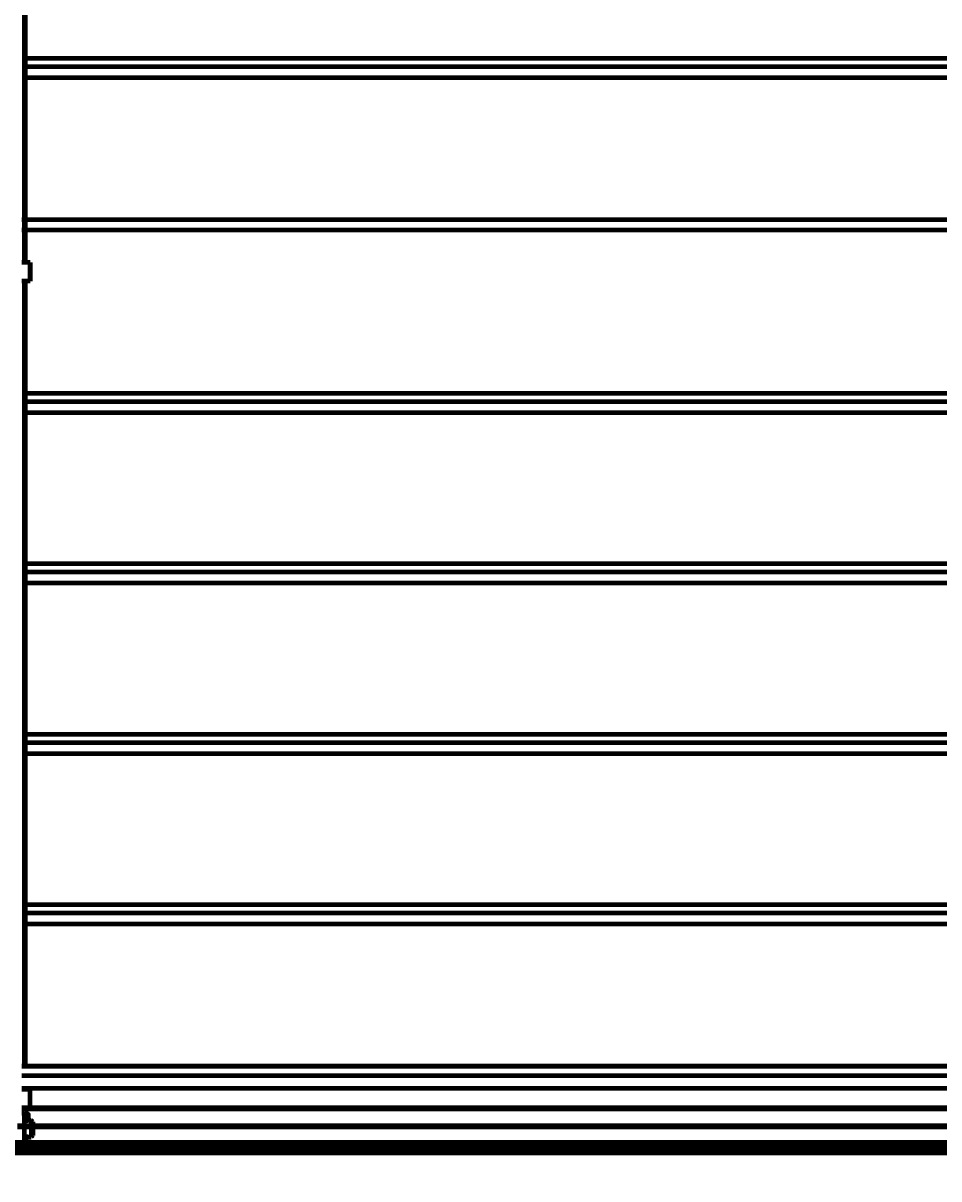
# Model space of a CAD drawing. Header units: millimetres. Extents: x 0 to 840, y 0 to 594.
# Drawn here: x 68.99 to 105.17, y 410.29 to 455.94 of the extents above; entities that cross this region are included whole.
import ezdxf

# ---------------------------------------------------------------- set-up
doc = ezdxf.new("R2010")
doc.units = ezdxf.units.MM
doc.linetypes.add('K5LT_BASIC', pattern=[0])
doc.linetypes.add('K5LT_THIN', pattern=[0])
doc.layers.add('Системный слой', color=7, linetype='Continuous')
doc.styles.add('KDIMTEXTSTYLE', font='GOST_AU.SHX', dxfattribs={"width": 0.96, "oblique": 15, "height": 5})
doc.dimstyles.new('KDIMSTYLE (0.07)', dxfattribs={"dimtxt": 5, "dimasz": 1, "dimexe": 2, "dimexo": 0, "dimgap": 1, "dimtad": 1, "dimlfac": 15, "dimtxsty": 'KDIMTEXTSTYLE', "dimsah": 1, "dimcen": 0, "dimdle": 1, "dimadec": 0, "dimazin": 0, "dimtfac": 0.667, "dimtmove": 0, "dimatfit": 3, "dimfxl": 1, "dimtvp": 1, "dimtolj": 1, "dimtzin": 0, "dimarcsym": 0})

# ---------------------------------------------------------------- blocks, each defined once
blk = doc.blocks.new('U0')
at = {"layer": 'Системный слой', "color": 5, "linetype": 'K5LT_BASIC', "lineweight": 60, "true_color": 0x0000ff}
blk.add_line((51.363, 411.478), (246.109, 411.478), dxfattribs=at)
blk = doc.blocks.new('KDIMARROW_01')
at = {"layer": 'Системный слой'}
blk.add_hatch(color=0, dxfattribs=at).paths.add_polyline_path([(0, 0), (-5, 0.658), (-4.5, 0), (-5, -0.658)])
at = {"layer": 'Системный слой', "color": 0, "linetype": 'K5LT_THIN', "lineweight": 18}
for p, q in [((-4.5, 0), (-5, 0.658)), ((-5, 0.658), (0, 0)), ((0, 0), (-5, -0.658)), ((-5, -0.658), (-4.5, 0)), ((0, 0), (-1, 0))]:
    blk.add_line(p, q, dxfattribs=at)
blk = doc.blocks.new('KDIMARROW_02')
at = {"layer": 'Системный слой'}
blk.add_hatch(color=0, dxfattribs=at).paths.add_polyline_path([(4.5, 0), (5, 0.658), (0, 0), (5, -0.658)])
at = {"layer": 'Системный слой', "color": 0, "linetype": 'K5LT_THIN', "lineweight": 18}
for p, q in [((5, 0.658), (0, 0)), ((4.5, 0), (5, 0.658)), ((0, 0), (-1, 0)), ((0, 0), (5, -0.658)), ((0, 0), (7, 0)), ((5, -0.658), (4.5, 0))]:
    blk.add_line(p, q, dxfattribs=at)

msp = doc.modelspace()

# ---------------------------------------------------------------- linework, layer by layer
at = {"layer": 'Системный слой', "color": 5, "linetype": 'K5LT_BASIC', "lineweight": 60, "true_color": 0x0000ff}
for p, q in [((69.03595, 479.15139), (69.03595, 447.76191)), ((69.06929, 479.15139), (69.06929, 447.76191)), ((148.73595, 454.5422), (69.06929, 454.5422)), ((148.73595, 454.20887), (69.06929, 454.20887)), ((148.73595, 453.77554), (69.06929, 453.77554)), ((146.59055, 448.16526), (68.93595, 448.16526)), ((146.56929, 447.76191), (68.93595, 447.76191)), ((69.03595, 447.76191), (69.03595, 446.4829)), ((69.06929, 447.76191), (69.06929, 446.4829)), ((69.06929, 446.91098), (69.03595, 446.91098)), ((69.26929, 446.4829), (68.93595, 446.4829)), ((69.26929, 445.74957), (69.26929, 446.4829)), ((69.26929, 446.48108), (69.26929, 445.75139)), ((69.26929, 445.74957), (68.93595, 445.74957)), ((69.03595, 445.75139), (69.03595, 414.73771)), ((69.06929, 445.75139), (69.06929, 414.73771)), ((148.73595, 441.31466), (69.06929, 441.31466)), ((148.73595, 440.98133), (69.06929, 440.98133)), ((148.73595, 440.54799), (69.06929, 440.54799)), ((148.73595, 434.58133), (69.06929, 434.58133)), ((148.73595, 434.24799), (69.06929, 434.24799)), ((148.73595, 433.81466), (69.06929, 433.81466)), ((148.73595, 427.84799), (69.06929, 427.84799)), ((148.73595, 427.51466), (69.06929, 427.51466)), ((148.73595, 427.08133), (69.06929, 427.08133)), ((148.73595, 421.11466), (69.06929, 421.11466)), ((148.73595, 420.78133), (69.06929, 420.78133)), ((148.73595, 420.34799), (69.06929, 420.34799)), ((69.06929, 414.92526), (69.03595, 414.92526)), ((148.73595, 414.73771), (68.93595, 414.73771)), ((148.73595, 414.72526), (68.93595, 414.72526)), ((148.73595, 414.36671), (68.93595, 414.36671)), ((148.73595, 413.85986), (68.93595, 413.85986)), ((69.26929, 413.82653), (68.93595, 413.82653)), ((69.26929, 413.45986), (69.26929, 413.82653)), ((69.26929, 413.09319), (68.93595, 413.09319)), ((69.26929, 413.09319), (69.26929, 413.45986)), ((148.73595, 413.09811), (69.26929, 413.09811)), ((148.73595, 413.04576), (68.93595, 413.04576)), ((69.05044, 412.87752), (68.94377, 412.87752)), ((69.05044, 412.46651), (69.05044, 412.87752)), ((69.07595, 412.61532), (69.07595, 412.7354)), ((69.07595, 412.7354), (69.07595, 412.61531)), ((69.19595, 412.61534), (69.19596, 412.73957)), ((69.19596, 412.73957), (69.19595, 412.61534)), ((69.19595, 412.61531), (69.19595, 412.7354)), ((148.73595, 412.38694), (68.76929, 412.38694)), ((148.73595, 412.33466), (68.76929, 412.33466)), ((69.05044, 412.61086), (69.06372, 412.61086)), ((69.05044, 411.67752), (69.05044, 412.46651)), ((69.07595, 412.61534), (69.07595, 412.60634)), ((69.07595, 412.60634), (69.07595, 412.61532)), ((69.07595, 412.61531), (69.07595, 412.60634)), ((69.19595, 412.60634), (69.19595, 412.61534)), ((69.19595, 412.61534), (69.19595, 412.60634)), ((69.19595, 412.60634), (69.19595, 412.61531)), ((69.20818, 412.61086), (69.30262, 412.61086)), ((69.36929, 412.54419), (69.30262, 412.61086)), ((69.30262, 412.61086), (69.30262, 411.94419)), ((69.36929, 412.54419), (69.36929, 412.01086)), ((148.73595, 411.72205), (64.40262, 411.72205)), ((69.05044, 411.94419), (69.06372, 411.94419)), ((69.07595, 411.86937), (69.07592, 411.8572)), ((69.07592, 411.8572), (69.07595, 411.86919)), ((69.19592, 411.85702), (69.07592, 411.85702)), ((69.07595, 411.86921), (69.07595, 411.9455)), ((69.07595, 411.9455), (69.07595, 411.86921)), ((69.07595, 411.9455), (69.07595, 411.86921)), ((69.19592, 411.85702), (69.19595, 411.86919)), ((69.19595, 411.86922), (69.19595, 411.9455)), ((69.19595, 411.9455), (69.19595, 411.86921)), ((69.19595, 411.86919), (69.19595, 411.9455)), ((69.19595, 411.86921), (69.19601, 411.88773)), ((69.20818, 411.94419), (69.30262, 411.94419)), ((69.36929, 412.01086), (69.30262, 411.94419)), ((148.73595, 411.68585), (64.40262, 411.68585)), ((64.40262, 411.62862), (148.73595, 411.62862)), ((148.73595, 411.39188), (64.40262, 411.39188)), ((64.40262, 411.33409), (148.73595, 411.33409)), ((64.40262, 411.32674), (148.73595, 411.32674)), ((69.05044, 411.67752), (68.94377, 411.67752))]:
    msp.add_line(p, q, dxfattribs=at)
at = {"layer": 'Системный слой', "color": 7, "linetype": 'K5LT_THIN', "lineweight": 18}
msp.add_line((69.19596, 412.73957), (69.19595, 412.73957), dxfattribs=at)
at = {"layer": 'Системный слой', "color": 5, "linetype": 'K5LT_BASIC', "lineweight": 60, "true_color": 0x0000ff}
for centre, major_axis, ratio, start_param, end_param in [((69.07595, 412.76189), (0, -0.06), 0.00011721, 3.14159265, 5.1696216), ((69.13595, 412.7354), (-0.06, 0), 0.44146669, 6.28305468, 6.28318531), ((69.19595, 412.76189), (0, -0.06), 0.00011721, 1.18966157, 5.1696216), ((69.13596, 412.73957), (-0.06, 0), 0.37197403, 3.14159265, 3.14171892), ((69.13595, 412.61531), (0.06, 0), 0.25060158, 3.1414687, 3.14159932), ((69.13595, 412.61531), (0.06, 0), 0.25060158, 3.14159932, 6.28306135), ((69.13595, 412.61534), (0.06, 0), 0.17452207, 6.28318082, 6.2831898), ((69.13595, 412.61534), (0.06, 0), 0.17452207, 0.00000449, 0.00012178), ((69.13592, 411.85702), (-0.06, 0.00019), 0.99927622, 3.14467381, 6.28318531), ((69.13592, 411.85702), (-0.06, 0.00019), 0.99927622, 0, 0.00308116), ((69.13595, 411.86919), (-0.06, 0.00009), 0.96123629, 3.14319188, 6.28466724), ((69.13595, 411.86919), (-0.06, 0.00009), 0.96123629, 0.00148194, 0.00159923), ((69.13601, 411.88773), (-0.06, 0.00019), 0.99927622, 3.14467381, 3.1882976), ((69.13595, 411.86921), (0.0001, 0.06224), 0.96402624, 4.71387092, 4.71398821)]:
    msp.add_ellipse(centre, major_axis=major_axis, ratio=ratio, start_param=start_param, end_param=end_param, dxfattribs=at)
at = {"layer": 'Системный слой', "color": 7, "linetype": 'K5LT_THIN', "lineweight": 18}
for centre, ratio, start_param, end_param in [((69.13595, 412.7354), 0.44146669, 6.28305468, 6.28318531), ((69.13595, 412.7354), 0.44146669, 0, 3.14146203), ((69.13596, 412.73957), 0.37197403, 3.14159265, 3.14171892)]:
    msp.add_ellipse(centre, major_axis=(-0.06, 0), ratio=ratio, start_param=start_param, end_param=end_param, dxfattribs=at)
at = {"layer": 'Системный слой', "color": 5, "linetype": 'K5LT_BASIC', "lineweight": 60, "true_color": 0x0000ff}
for points, knots in [([(69.07595, 412.7354), (69.07595, 412.73991), (69.07595, 412.75189), (69.07595, 412.76724), (69.07595, 412.77949), (69.07595, 412.78656), (69.07595, 412.79324), (69.07595, 412.79943), (69.07595, 412.80503), (69.07595, 412.80995), (69.07595, 412.81411), (69.07595, 412.81745), (69.07595, 412.81979), (69.07595, 412.82103), (69.07595, 412.82166), (69.07596, 412.82193), (69.07595, 412.82214), (69.07596, 412.82308), (69.07598, 412.82367), (69.076, 412.82442), (69.07604, 412.82514), (69.07607, 412.82572), (69.07613, 412.82647), (69.07623, 412.82771), (69.07646, 412.82985), (69.07712, 412.83411), (69.07861, 412.84006), (69.08133, 412.84708), (69.08491, 412.85373), (69.08931, 412.85988), (69.09444, 412.86542), (69.10022, 412.87028), (69.10657, 412.87438), (69.11338, 412.87765), (69.12055, 412.88004), (69.12796, 412.88151), (69.1355, 412.88204), (69.14304, 412.88163), (69.15047, 412.88027), (69.15767, 412.87799), (69.16454, 412.87482), (69.17094, 412.87082), (69.1768, 412.86605), (69.18202, 412.86058), (69.1865, 412.8545), (69.19019, 412.84791), (69.19303, 412.84091), (69.19496, 412.83361), (69.19573, 412.82783), (69.19591, 412.82434), (69.19594, 412.82322), (69.19595, 412.82284), (69.19595, 412.82262), (69.19595, 412.8225), (69.19595, 412.8224), (69.19595, 412.82232), (69.19595, 412.8222), (69.19595, 412.8221), (69.19595, 412.82204), (69.19595, 412.82197), (69.19595, 412.8219), (69.19595, 412.82178), (69.19595, 412.82154), (69.19595, 412.82087), (69.19596, 412.81936), (69.19596, 412.81667), (69.19596, 412.81312), (69.19596, 412.80876), (69.19596, 412.80366), (69.19596, 412.7979), (69.19596, 412.79157), (69.19596, 412.78251), (69.19596, 412.77029), (69.19596, 412.75473), (69.19596, 412.74455), (69.19596, 412.73957)], [0, 0, 0, 0, 2.6968434, 6.74160662, 8.08986199, 9.43812229, 10.78639067, 12.13467107, 13.48296876, 14.83129127, 16.17965025, 17.52806542, 18.87657274, 20.01624506, 20.63019211, 21.24413916, 21.6905956, 21.77917236, 21.86774912, 22.04490265, 22.13347942, 22.22205618, 22.35531599, 22.53579504, 22.89675313, 23.50743507, 24.84003318, 26.18714496, 27.53524015, 28.88333493, 30.23142958, 31.57952416, 32.92761871, 34.27571324, 35.62380777, 36.97190228, 38.3199968, 39.66809131, 41.01618583, 42.36428035, 43.71237487, 45.0604694, 46.40856395, 47.75665853, 49.10475315, 50.4528479, 51.80094297, 53.14821609, 54.49351668, 54.92400367, 55.02369638, 55.09966728, 55.13119349, 55.16271971, 55.19055131, 55.21838292, 55.24621452, 55.368261, 55.46879312, 55.51330212, 55.69185394, 55.87040576, 56.2275094, 56.94171669, 58.28606757, 59.63373192, 60.98222377, 62.33062632, 63.67897645, 65.02729271, 66.37558596, 67.72386322, 70.42038837, 73.11689618, 76, 76, 76, 76]), ([(69.06262, 412.61062), (69.06262, 412.61048), (69.06307, 412.61015), (69.06473, 412.60948), (69.0669, 412.60874), (69.07005, 412.60782), (69.0751, 412.6065), (69.08285, 412.60476), (69.09237, 412.60305), (69.10172, 412.60175), (69.10982, 412.60085), (69.11846, 412.60017), (69.12736, 412.59975), (69.13637, 412.59962), (69.14537, 412.59978), (69.15421, 412.60022), (69.16277, 412.60092), (69.17077, 412.60182), (69.178, 412.60284), (69.18498, 412.60402), (69.192, 412.60541), (69.19854, 412.60693), (69.20332, 412.60823), (69.20665, 412.60927), (69.20876, 412.61009), (69.20929, 412.61048), (69.20929, 412.61062)], [0, 0, 0, 0, 1.29651604, 2.0973999, 2.94449814, 3.9292969, 4.93150126, 6.54027072, 8.31928758, 9.32407165, 10.38407405, 11.44184015, 12.49619833, 13.54926274, 14.60065806, 15.65168031, 16.7020036, 17.75212257, 18.74818215, 19.69044794, 20.87927896, 22.25597911, 23.57567147, 24.53751447, 25.72517915, 27, 27, 27, 27]), ([(69.07595, 412.60954), (69.07319, 412.6099), (69.06929, 412.61039), (69.06558, 412.61078), (69.06421, 412.61086), (69.06372, 412.61086)], [0, 0, 0, 0, 2.69516609, 4.41734597, 6, 6, 6, 6]), ([(69.20818, 412.61086), (69.20765, 412.61086), (69.20639, 412.61078), (69.20275, 412.61041), (69.19906, 412.60994), (69.19595, 412.60954)], [0, 0, 0, 0, 1.727181, 2.96991571, 6, 6, 6, 6]), ([(69.20818, 411.94419), (69.20785, 411.94419), (69.2068, 411.94423), (69.20442, 411.94446), (69.20007, 411.94497), (69.19474, 411.94566), (69.18836, 411.94646), (69.18253, 411.94713), (69.17564, 411.94785), (69.16803, 411.94853), (69.16009, 411.94909), (69.15216, 411.94949), (69.14442, 411.94974), (69.13681, 411.94983), (69.12924, 411.94977), (69.12164, 411.94957), (69.11393, 411.94921), (69.10617, 411.94871), (69.09862, 411.94808), (69.09165, 411.94738), (69.08397, 411.94652), (69.07761, 411.94572), (69.07231, 411.94504), (69.06857, 411.94458), (69.06558, 411.94426), (69.06421, 411.94419), (69.06372, 411.94419)], [0, 0, 0, 0, 0.74965876, 1.96051665, 3.03600002, 4.84689781, 5.78354168, 6.85084171, 7.98287426, 9.1534961, 10.29793177, 11.37230745, 12.40260458, 13.38821566, 14.37302306, 15.38070994, 16.41205328, 17.50854989, 18.64668764, 19.76647429, 20.82633759, 22.63340716, 23.58268081, 24.6655982, 25.88207683, 27, 27, 27, 27])]:
    msp.add_open_spline(points, degree=3, knots=knots, dxfattribs=at)
for points in [[(69.06372, 412.61086), (69.06299, 412.61086), (69.06262, 412.61078), (69.06262, 412.61062)], [(69.20929, 412.61062), (69.20929, 412.61078), (69.20892, 412.61086), (69.20818, 412.61086)]]:
    msp.add_open_spline(points, degree=3, dxfattribs=at)

# ---------------------------------------------------------------- block references
at = {"layer": 'Системный слой'}
msp.add_blockref('U0', (0, 0), dxfattribs=at)

# ---------------------------------------------------------------- dimensions: what is measured, and where the dimension line sits
at = {"layer": 'Системный слой', "color": 7}
for base, p1, p2, text, override in [((64.40262, 377.82652), (233.86929, 421.15173), (64.40262, 421.15173), '\\H5.0;\\W0.965;\\Q15;\\H5.0;\\W0.965;\\Q15;\\Q15;B+50\\X\\H5.0;\\W0.965;\\Q15;\\Q15;ширина полотна', {"dimexo": 0, "dimblk1": 'KDIMARROW_01', "dimblk2": 'KDIMARROW_01', "dimse1": 0, "dimse2": 0, "dimclrt": 7, "dimtolj": 1}), ((66.06929, 400.27495), (232.20262, 419.61839), (66.06929, 418.77381), '\\H5.0;\\W0.965;\\Q15;\\H5.0;\\W0.965;\\Q15;\\Q15;B\\X\\H5.0;\\W0.965;\\Q15;\\Q15;ширина проема', {"dimexo": 0, "dimblk1": 'KDIMARROW_01', "dimblk2": 'KDIMARROW_01', "dimse1": 0, "dimse2": 0, "dimclrt": 7, "dimtolj": 1}), ((66.06929, 400.27495), (61.00305, 417.86936), (66.06929, 418.09962), '\\H5.0;\\W0.965;\\Q15;\\H5.0;\\W0.965;\\Q15;\\Q15;100\\X\\H5.0;\\W0.965;\\Q15;\\Q15;min', {"dimexo": 0, "dimblk1": 'KDIMARROW_02', "dimblk2": 'KDIMARROW_02', "dimse1": 0, "dimse2": 0, "dimclrt": 7, "dimtolj": 1})]:
    msp.add_linear_dim(base=base, p1=p1, p2=p2, text=text, dimstyle='KDIMSTYLE (0.07)', override=override, dxfattribs=at).render()

doc.saveas('drawing.dxf')
